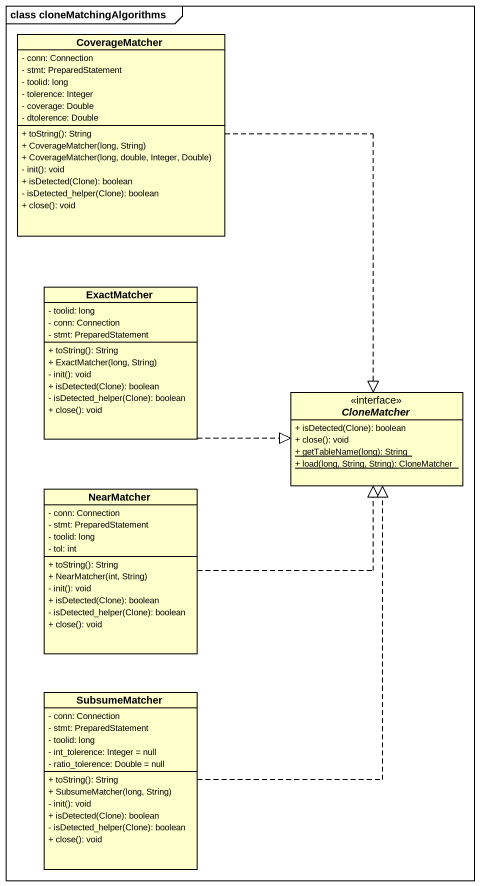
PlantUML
@startuml
mainframe class cloneMatchingAlgorithms
hide circle
hide empty members
skinparam classAttributeIconSize 0
class CoverageMatcher {
  - conn: Connection
  - stmt: PreparedStatement
  - toolid: long
  - tolerence: Integer
  - coverage: Double
  - dtolerence: Double
  + toString(): String
  + CoverageMatcher(long, String)
  + CoverageMatcher(long, double, Integer, Double)
  - init(): void
  + isDetected(Clone): boolean
  - isDetected_helper(Clone): boolean
  + close(): void
}
class ExactMatcher {
  - toolid: long
  - conn: Connection
  - stmt: PreparedStatement
  + toString(): String
  + ExactMatcher(long, String)
  - init(): void
  + isDetected(Clone): boolean
  - isDetected_helper(Clone): boolean
  + close(): void
}
interface CloneMatcher <<interface>> {
  + isDetected(Clone): boolean
  + close(): void
  {static} + getTableName(long): String
  {static} + load(long, String, String): CloneMatcher
}
class NearMatcher {
  - conn: Connection
  - stmt: PreparedStatement
  - toolid: long
  - tol: int
  + toString(): String
  + NearMatcher(int, String)
  - init(): void
  + isDetected(Clone): boolean
  - isDetected_helper(Clone): boolean
  + close(): void
}
class SubsumeMatcher {
  - conn: Connection
  - stmt: PreparedStatement
  - toolid: long
  - int_tolerence: Integer = null
  - ratio_tolerence: Double = null
  + toString(): String
  + SubsumeMatcher(long, String)
  - init(): void
  + isDetected(Clone): boolean
  - isDetected_helper(Clone): boolean
  + close(): void
}
CoverageMatcher ..|> CloneMatcher
ExactMatcher .right.|> CloneMatcher
NearMatcher .right.|> CloneMatcher
SubsumeMatcher .up.|> CloneMatcher
@enduml
